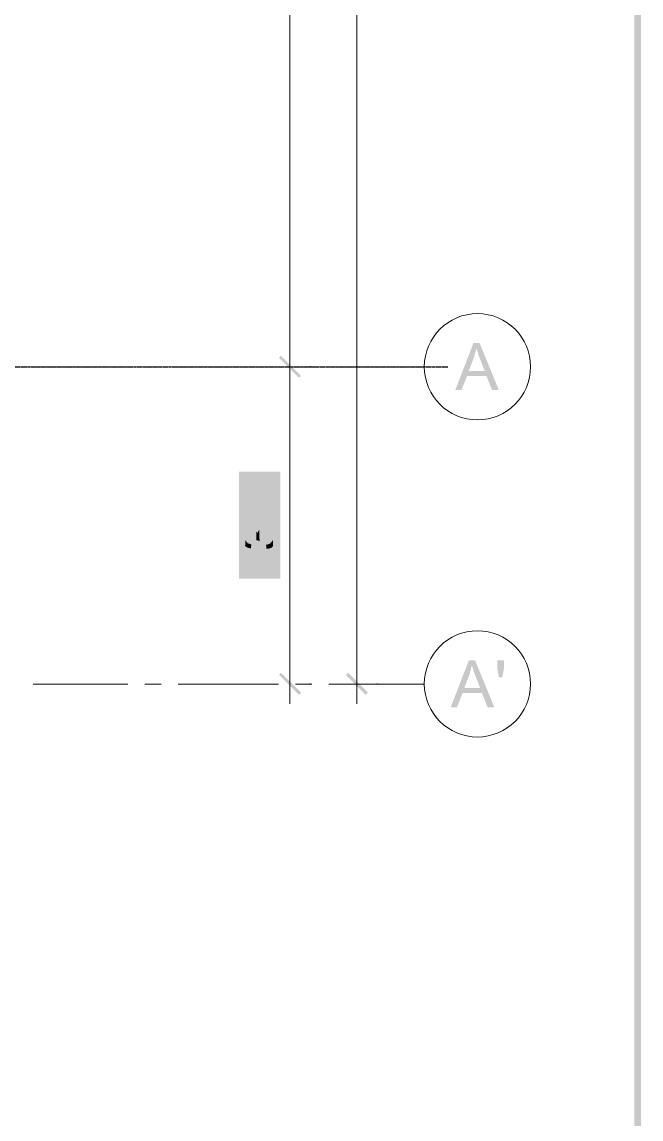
# Model space of a CAD drawing. Header units: millimetres. Extents: x -383313 to -161684, y -117025 to 99224.
# Drawn here: x -319668 to -315041, y -29204 to -21004 of the extents above; entities that cross this region are included whole.
import ezdxf

# ---------------------------------------------------------------- set-up
doc = ezdxf.new("R2010")
doc.units = ezdxf.units.MM
doc.header["$MEASUREMENT"] = 0
doc.linetypes.add('PS-GOST2.303 5', pattern=[24, 20, -1.5, 1, -1.5])
for name, color, linetype in [('PDF_Geometry', 7, 'Continuous'), ('PDF_Solid Fills', 7, 'Continuous'), ('PS_Оси', 5, 'PS-GOST2.303 5')]:
    doc.layers.add(name, color=color, linetype=linetype)

# ---------------------------------------------------------------- blocks, each defined once
blk = doc.blocks.new('A$Cf5759c35')
at = {"layer": 'PDF_Solid Fills'}
for points in [[(42214.6, -5139.3), (42168.1, -5139.3), (42032.6, -5490.6), (42079.2, -5490.6), (42121.5, -5384.8), (42265.4, -5384.8), (42134.2, -5346.7), (42172.3, -5245.1), (42172.3, -5245.1), (42176.5, -5232.4), (42176.5, -5223.9), (42180.8, -5215.5), (42185, -5207), (42185, -5194.3), (42189.2, -5185.8), (42189.2, -5177.4)], [(42214.6, -5139.3), (42189.2, -5177.4), (42193.5, -5181.6), (42193.5, -5190.1), (42197.7, -5198.5), (42201.9, -5207), (42201.9, -5219.7), (42206.2, -5228.2), (42210.4, -5240.9), (42214.6, -5249.3), (42252.7, -5346.7), (42134.2, -5346.7), (42265.4, -5384.8), (42307.8, -5490.6), (42358.6, -5490.6)], [(40440.9, -6206.1), (40440.9, -6206.1), (40440.9, -6231.5), (40445.1, -6235.7), (40445.1, -6239.9), (40449.3, -6248.4), (40453.6, -6252.6), (40453.6, -6252.6), (40457.8, -6256.9), (40466.3, -6261.1), (40466.3, -6206.1), (40466.3, -6206.1), (40466.3, -6197.6), (40466.3, -6193.4), (40470.5, -6184.9), (40474.7, -6180.7), (40479, -6176.4), (40487.4, -6172.2), (40487.4, -6172.2), (40491.7, -6168), (40495.9, -6168), (40500.1, -6163.7), (40504.4, -6163.7), (40508.6, -6163.7), (40517.1, -6159.5), (40525.5, -6159.5), (40529.8, -6159.5), (40538.2, -6159.5), (40546.7, -6159.5), (40559.4, -6159.5), (40567.9, -6159.5), (40567.9, -6159.5), (40580.6, -6159.5), (40589, -6159.5), (40597.5, -6159.5), (40606, -6159.5), (40610.2, -6159.5), (40618.7, -6159.5), (40627.1, -6163.7), (40631.4, -6163.7), (40635.6, -6163.7), (40639.8, -6168), (40644.1, -6168), (40648.3, -6172.2), (40652.5, -6172.2), (40656.8, -6176.4), (40661, -6184.9), (40665.2, -6189.1), (40669.5, -6193.4), (40669.5, -6201.8), (40669.5, -6206.1), (40673.7, -6261.1), (40677.9, -6256.9), (40682.2, -6252.6), (40686.4, -6248.4), (40686.4, -6239.9), (40690.6, -6235.7), (40690.6, -6227.2), (40694.9, -6223), (40694.9, -6214.5), (40694.9, -6206.1), (40694.9, -6206.1), (40694.9, -6197.6), (40694.9, -6193.4), (40690.6, -6184.9), (40690.6, -6180.7), (40686.4, -6172.2), (40682.2, -6168), (40682.2, -6163.7), (40677.9, -6159.5), (40673.7, -6155.3), (40669.5, -6151), (40665.2, -6146.8), (40656.8, -6142.6), (40652.5, -6142.6), (40644.1, -6138.3), (40639.8, -6134.1), (40635.6, -6134.1), (40631.4, -6134.1), (40627.1, -6129.9), (40618.7, -6129.9), (40614.4, -6129.9), (40606, -6129.9), (40597.5, -6125.6), (40593.3, -6125.6), (40584.8, -6125.6), (40576.3, -6125.6), (40567.9, -6125.6), (40563.6, -6125.6), (40555.2, -6125.6), (40546.7, -6125.6), (40538.2, -6125.6), (40534, -6125.6), (40525.5, -6129.9), (40521.3, -6129.9), (40512.8, -6129.9), (40508.6, -6129.9), (40500.1, -6134.1), (40495.9, -6134.1), (40487.4, -6138.3), (40483.2, -6142.6), (40474.7, -6142.6), (40470.5, -6146.8), (40470.5, -6146.8), (40466.3, -6151), (40462, -6155.3), (40453.6, -6159.5), (40449.3, -6168), (40449.3, -6172.2), (40445.1, -6172.2), (40445.1, -6180.7), (40440.9, -6184.9), (40440.9, -6193.4), (40440.9, -6201.8)], [(40466.3, -6261.1), (40470.5, -6265.3), (40474.7, -6269.6), (40483.2, -6273.8), (40487.4, -6278), (40495.9, -6278), (40495.9, -6282.3), (40504.4, -6282.3), (40508.6, -6282.3), (40517.1, -6286.5), (40521.3, -6286.5), (40529.8, -6286.5), (40534, -6286.5), (40542.5, -6286.5), (40550.9, -6286.5), (40559.4, -6290.7), (40567.9, -6290.7), (40572.1, -6290.7), (40580.6, -6290.7), (40589, -6286.5), (40597.5, -6286.5), (40606, -6286.5), (40614.4, -6286.5), (40618.7, -6286.5), (40627.1, -6282.3), (40631.4, -6282.3), (40639.8, -6278), (40644.1, -6278), (40648.3, -6273.8), (40656.8, -6273.8), (40661, -6269.6), (40665.2, -6265.3), (40669.5, -6265.3), (40673.7, -6261.1), (40669.5, -6206.1), (40669.5, -6210.3), (40669.5, -6214.5), (40665.2, -6223), (40665.2, -6227.2), (40661, -6231.5), (40656.8, -6239.9), (40648.3, -6244.2), (40648.3, -6244.2), (40644.1, -6244.2), (40639.8, -6248.4), (40635.6, -6248.4), (40631.4, -6252.6), (40622.9, -6252.6), (40618.7, -6252.6), (40610.2, -6256.9), (40601.7, -6256.9), (40593.3, -6256.9), (40584.8, -6256.9), (40576.3, -6256.9), (40567.9, -6256.9), (40559.4, -6256.9), (40550.9, -6256.9), (40542.5, -6256.9), (40534, -6256.9), (40525.5, -6256.9), (40521.3, -6252.6), (40512.8, -6252.6), (40508.6, -6252.6), (40500.1, -6248.4), (40495.9, -6248.4), (40491.7, -6244.2), (40487.4, -6244.2), (40483.2, -6239.9), (40479, -6235.7), (40474.7, -6231.5), (40470.5, -6227.2), (40466.3, -6223), (40466.3, -6214.5), (40466.3, -6206.1)], [(40445.1, -6320.4), (40445.1, -6481.2), (40474.7, -6481.2), (40474.7, -6358.5), (40474.7, -6362.7), (40479, -6362.7), (40483.2, -6366.9), (40491.7, -6371.2), (40495.9, -6375.4), (40500.1, -6379.6), (40508.6, -6383.9), (40512.8, -6388.1), (40517.1, -6392.3), (40525.5, -6396.6), (40534, -6400.8), (40538.2, -6405), (40542.5, -6405), (40546.7, -6409.3), (40555.2, -6409.3), (40559.4, -6413.5), (40567.9, -6417.7), (40572.1, -6417.7), (40580.6, -6422), (40584.8, -6426.2), (40593.3, -6426.2), (40597.5, -6430.4), (40606, -6430.4), (40614.4, -6434.7), (40618.7, -6434.7), (40622.9, -6434.7), (40631.4, -6438.9), (40639.8, -6438.9), (40644.1, -6443.1), (40652.5, -6443.1), (40661, -6443.1), (40665.2, -6443.1), (40673.7, -6447.4), (40677.9, -6447.4), (40686.4, -6447.4), (40690.6, -6447.4), (40690.6, -6413.5), (40690.6, -6413.5), (40682.2, -6413.5), (40673.7, -6413.5), (40669.5, -6413.5), (40661, -6413.5), (40652.5, -6409.3), (40648.3, -6409.3), (40639.8, -6409.3), (40635.6, -6405), (40627.1, -6405), (40622.9, -6405), (40618.7, -6400.8), (40610.2, -6400.8), (40606, -6396.6), (40597.5, -6396.6), (40593.3, -6392.3), (40584.8, -6392.3), (40580.6, -6388.1), (40572.1, -6383.9), (40567.9, -6383.9), (40559.4, -6379.6), (40555.2, -6375.4), (40546.7, -6375.4), (40542.5, -6371.2), (40534, -6366.9), (40529.8, -6362.7), (40521.3, -6358.5), (40517.1, -6354.2), (40508.6, -6350), (40504.4, -6345.8), (40495.9, -6345.8), (40491.7, -6341.5), (40487.4, -6337.3), (40483.2, -6333.1), (40474.7, -6328.8), (40470.5, -6324.6), (40466.3, -6320.4)], [(40440.9, -6599.8), (40440.9, -6620.9), (40445.1, -6625.2), (40445.1, -6633.6), (40449.3, -6637.9), (40453.6, -6646.3), (40457.8, -6650.6), (40457.8, -6650.6), (40462, -6654.8), (40466.3, -6599.8), (40466.3, -6595.5), (40466.3, -6587.1), (40470.5, -6578.6), (40470.5, -6574.4), (40474.7, -6570.1), (40479, -6565.9), (40483.2, -6561.7), (40491.7, -6561.7), (40495.9, -6557.4), (40504.4, -6557.4), (40508.6, -6557.4), (40512.8, -6557.4), (40521.3, -6561.7), (40525.5, -6565.9), (40529.8, -6570.1), (40534, -6574.4), (40538.2, -6574.4), (40538.2, -6582.8), (40542.5, -6587.1), (40542.5, -6595.5), (40546.7, -6604), (40546.7, -6608.2), (40546.7, -6549), (40542.5, -6544.7), (40538.2, -6540.5), (40534, -6536.3), (40529.8, -6532), (40525.5, -6532), (40517.1, -6527.8), (40512.8, -6527.8), (40504.4, -6527.8), (40500.1, -6527.8), (40491.7, -6527.8), (40483.2, -6532), (40479, -6532), (40470.5, -6536.3), (40470.5, -6536.3), (40466.3, -6540.5), (40462, -6544.7), (40457.8, -6549), (40453.6, -6557.4), (40449.3, -6561.7), (40445.1, -6565.9), (40445.1, -6574.4), (40440.9, -6578.6), (40440.9, -6587.1), (40440.9, -6591.3)], [(40546.7, -6612.5), (40572.1, -6616.7), (40572.1, -6616.7), (40572.1, -6608.2), (40567.9, -6604), (40567.9, -6595.5), (40567.9, -6536.3), (40563.6, -6540.5), (40559.4, -6549), (40555.2, -6553.2), (40555.2, -6561.7), (40550.9, -6553.2), (40546.7, -6549), (40546.7, -6608.2)], [(40567.9, -6536.3), (40567.9, -6595.5), (40567.9, -6591.3), (40572.1, -6582.8), (40572.1, -6578.6), (40576.3, -6570.1), (40576.3, -6565.9), (40580.6, -6561.7), (40584.8, -6557.4), (40593.3, -6553.2), (40597.5, -6549), (40601.7, -6549), (40610.2, -6549), (40618.7, -6549), (40618.7, -6549), (40622.9, -6549), (40631.4, -6549), (40639.8, -6549), (40644.1, -6553.2), (40648.3, -6557.4), (40656.8, -6561.7), (40661, -6565.9), (40661, -6574.4), (40665.2, -6578.6), (40669.5, -6582.8), (40669.5, -6591.3), (40669.5, -6599.8), (40669.5, -6659), (40673.7, -6654.8), (40677.9, -6650.6), (40682.2, -6646.3), (40686.4, -6637.9), (40690.6, -6633.6), (40690.6, -6625.2), (40690.6, -6620.9), (40694.9, -6612.5), (40694.9, -6608.2), (40694.9, -6599.8), (40694.9, -6595.5), (40694.9, -6587.1), (40694.9, -6578.6), (40690.6, -6574.4), (40690.6, -6565.9), (40686.4, -6561.7), (40682.2, -6553.2), (40682.2, -6549), (40677.9, -6544.7), (40673.7, -6540.5), (40669.5, -6536.3), (40665.2, -6532), (40661, -6527.8), (40656.8, -6523.6), (40648.3, -6523.6), (40644.1, -6519.3), (40635.6, -6515.1), (40631.4, -6515.1), (40622.9, -6515.1), (40618.7, -6515.1), (40614.4, -6515.1), (40606, -6515.1), (40601.7, -6515.1), (40593.3, -6519.3), (40589, -6519.3), (40580.6, -6523.6), (40576.3, -6527.8), (40576.3, -6527.8), (40572.1, -6532)], [(40462, -6654.8), (40466.3, -6659), (40470.5, -6663.3), (40479, -6667.5), (40483.2, -6667.5), (40491.7, -6671.7), (40495.9, -6671.7), (40504.4, -6676), (40508.6, -6646.3), (40504.4, -6642.1), (40500.1, -6642.1), (40491.7, -6637.9), (40487.4, -6637.9), (40479, -6633.6), (40474.7, -6629.4), (40474.7, -6625.2), (40470.5, -6620.9), (40466.3, -6612.5), (40466.3, -6608.2), (40466.3, -6599.8)], [(40618.7, -6646.3), (40622.9, -6680.2), (40627.1, -6676), (40639.8, -6676), (40648.3, -6671.7), (40652.5, -6671.7), (40661, -6667.5), (40665.2, -6663.3), (40669.5, -6659), (40669.5, -6599.8), (40669.5, -6604), (40669.5, -6612.5), (40665.2, -6616.7), (40661, -6625.2), (40656.8, -6629.4), (40656.8, -6629.4), (40652.5, -6633.6), (40648.3, -6637.9), (40644.1, -6642.1), (40635.6, -6642.1), (40627.1, -6646.3)], [(40466.3, -6726.8), (40466.3, -6790.3), (40466.3, -6773.3), (40470.5, -6769.1), (40474.7, -6760.6), (40479, -6756.4), (40479, -6756.4), (40483.2, -6752.2), (40487.4, -6747.9), (40495.9, -6743.7), (40500.1, -6743.7), (40508.6, -6743.7), (40512.8, -6743.7), (40521.3, -6743.7), (40525.5, -6747.9), (40534, -6747.9), (40538.2, -6752.2), (40546.7, -6756.4), (40546.7, -6760.6), (40550.9, -6764.9), (40555.2, -6769.1), (40559.4, -6773.3), (40567.9, -6777.6), (40572.1, -6781.8), (40576.3, -6786), (40580.6, -6794.5), (40584.8, -6798.7), (40593.3, -6807.2), (40597.5, -6811.4), (40601.7, -6819.9), (40610.2, -6824.1), (40614.4, -6832.6), (40618.7, -6836.8), (40622.9, -6841.1), (40627.1, -6845.3), (40631.4, -6849.5), (40635.6, -6853.8), (40639.8, -6858), (40644.1, -6862.2), (40652.5, -6866.5), (40656.8, -6866.5), (40665.2, -6870.7), (40669.5, -6874.9), (40669.5, -6874.9), (40677.9, -6874.9), (40682.2, -6874.9), (40690.6, -6879.2), (40690.6, -6709.8), (40661, -6709.8), (40661, -6832.6), (40661, -6832.6), (40656.8, -6832.6), (40648.3, -6828.4), (40644.1, -6819.9), (40644.1, -6819.9), (40639.8, -6815.7), (40635.6, -6811.4), (40631.4, -6807.2), (40627.1, -6798.7), (40618.7, -6794.5), (40614.4, -6786), (40610.2, -6786), (40606, -6777.6), (40601.7, -6769.1), (40593.3, -6764.9), (40589, -6760.6), (40584.8, -6756.4), (40580.6, -6747.9), (40576.3, -6743.7), (40572.1, -6743.7), (40567.9, -6739.5), (40567.9, -6735.2), (40559.4, -6731), (40555.2, -6726.8), (40550.9, -6722.5), (40542.5, -6722.5), (40538.2, -6718.3), (40534, -6718.3), (40529.8, -6714.1), (40521.3, -6714.1), (40517.1, -6714.1), (40508.6, -6714.1), (40508.6, -6714.1), (40500.1, -6714.1), (40495.9, -6714.1), (40487.4, -6714.1), (40483.2, -6718.3), (40474.7, -6722.5), (40470.5, -6722.5)], [(40440.9, -6790.3), (40440.9, -6811.4), (40445.1, -6819.9), (40445.1, -6824.1), (40449.3, -6832.6), (40449.3, -6836.8), (40453.6, -6841.1), (40457.8, -6845.3), (40462, -6849.5), (40466.3, -6853.8), (40470.5, -6858), (40479, -6862.2), (40483.2, -6866.5), (40491.7, -6866.5), (40495.9, -6870.7), (40504.4, -6870.7), (40512.8, -6870.7), (40517.1, -6841.1), (40508.6, -6841.1), (40500.1, -6836.8), (40495.9, -6836.8), (40487.4, -6832.6), (40483.2, -6828.4), (40479, -6824.1), (40474.7, -6824.1), (40470.5, -6815.7), (40470.5, -6811.4), (40466.3, -6807.2), (40466.3, -6798.7), (40466.3, -6790.3), (40466.3, -6726.8), (40457.8, -6735.2), (40457.8, -6735.2), (40453.6, -6739.5), (40453.6, -6743.7), (40449.3, -6747.9), (40445.1, -6756.4), (40445.1, -6760.6), (40440.9, -6769.1), (40440.9, -6773.3), (40440.9, -6781.8)], [(42180.8, -7509.9), (42134.2, -7509.9), (41998.7, -7861.3), (42045.3, -7861.3), (42087.6, -7755.5), (42231.6, -7755.5), (42100.3, -7717.4), (42138.4, -7615.8), (42138.4, -7615.8), (42142.7, -7603.1), (42142.7, -7594.6), (42146.9, -7586.1), (42151.1, -7577.7), (42151.1, -7565), (42155.4, -7556.5), (42155.4, -7548)], [(42180.8, -7509.9), (42155.4, -7548), (42159.6, -7552.3), (42159.6, -7560.7), (42163.8, -7569.2), (42168.1, -7577.7), (42168.1, -7590.4), (42172.3, -7598.8), (42176.5, -7611.5), (42180.8, -7620), (42218.9, -7717.4), (42100.3, -7717.4), (42231.6, -7755.5), (42273.9, -7861.3), (42324.7, -7861.3)], [(42358.6, -7636.9), (42345.9, -7569.2), (42345.9, -7509.9), (42396.7, -7509.9), (42396.7, -7569.2), (42384, -7636.9)]]:
    blk.add_hatch(color=8, dxfattribs=at).paths.add_polyline_path(points)
at = {"layer": 'PDF_Geometry', "color": 8, "lineweight": 13}
for points in [[(41296, -7835.9), (41296, 18834.1)], [(40796.5, -5465.2), (40796.5, 834)], [(40796.5, -7835.9), (40796.5, -5164.7)], [(38878.8, -5317.1), (39585.7, -5317.1)], [(39712.7, -5317.1), (39835.5, -5317.1)], [(39962.5, -5317.1), (40711.8, -5317.1)], [(40838.8, -5317.1), (40961.6, -5317.1)], [(41088.6, -5317.1), (41795.5, -5317.1)], [(38878.8, -7687.7), (39585.7, -7687.7)], [(39712.7, -7687.7), (39835.5, -7687.7)], [(39962.5, -7687.7), (40711.8, -7687.7)], [(40838.8, -7687.7), (40961.6, -7687.7)], [(40948.9, -7687.7), (40948.9, -7683.5)], [(41088.6, -7687.7), (41795.5, -7687.7)], [(41448.4, -7687.7), (41448.4, -7683.5)]]:
    blk.add_lwpolyline(points, dxfattribs=at)
blk.add_lwpolyline([(40948.9, -5312.8), (40948.9, -5317.1)], close=True, dxfattribs=at)
for centre in [(42198.5, -5315.9), (42198.5, -7686.6)]:
    blk.add_circle(centre, 397.1, dxfattribs=at)
at = {"layer": 'PDF_Solid Fills', "color": 8, "lineweight": 13}
for points in [[(43421.1, 23207.1), (43370.3, 23156.3), (43421.1, -17839.3)], [(43370.3, 23156.3), (43421.1, -17839.3), (43370.3, -17788.5)], [(40881.1, -5384.8), (40716, -5249.3), (40728.7, -5232.4)], [(40728.7, -5232.4), (40716, -5249.3), (40881.1, -5384.8)], [(40864.2, -5397.5), (40881.1, -5384.8), (40716, -5249.3)], [(40716, -5249.3), (40881.1, -5384.8), (40864.2, -5397.5)], [(40415.5, -6900.3), (40724.5, -6900.3), (40415.5, -6100.2)], [(40724.5, -6900.3), (40415.5, -6100.2), (40724.5, -6100.2)], [(40728.7, -7603.1), (40716, -7620), (40881.1, -7751.2)], [(40716, -7620), (40881.1, -7751.2), (40864.2, -7768.2)], [(41232.5, -7603.1), (41215.6, -7620), (41380.7, -7751.2)], [(41215.6, -7620), (41380.7, -7751.2), (41363.7, -7768.2)]]:
    blk.add_solid(points, dxfattribs=at)

msp = doc.modelspace()

# ---------------------------------------------------------------- linework, layer by layer
at = {"layer": 'PS_Оси'}
msp.add_lwpolyline([(-344361.65008, -23582.0977), (-340514.05882, -23582.0977), (-335514.05882, -23582.0977), (-330514.05882, -23582.0977), (-325514.05882, -23582.0977), (-320514.05882, -23582.0977), (-316483.98892, -23582.0977)], dxfattribs=at)

# ---------------------------------------------------------------- block references
at = {"ltscale": 100}
msp.add_blockref('A$Cf5759c35', (-358461.97282, -18264.93104), dxfattribs=at)

doc.saveas('drawing.dxf')
